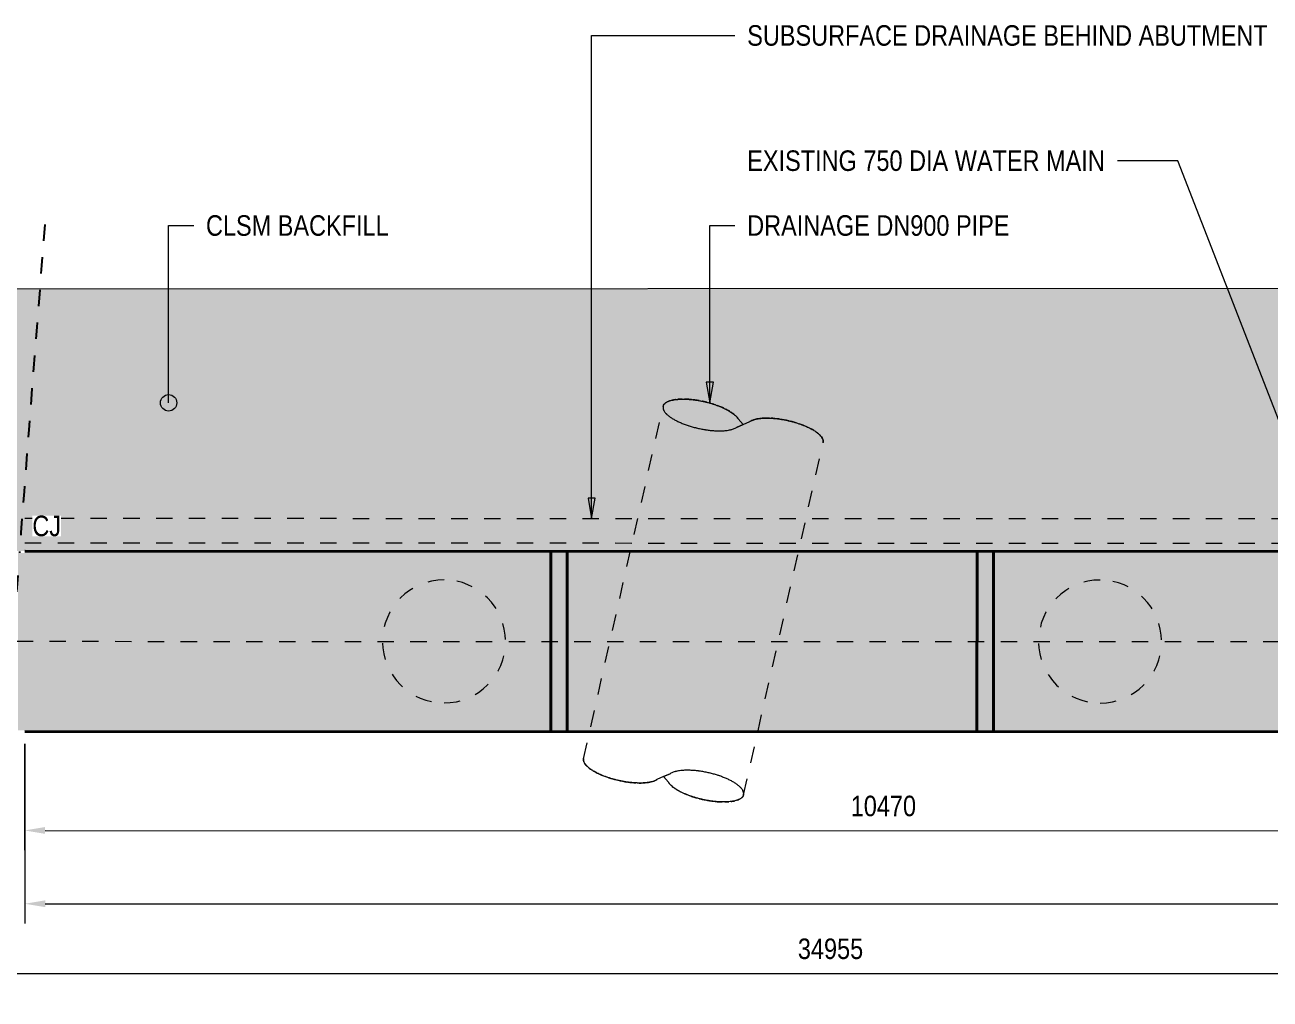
# Model space of a CAD drawing. Header units: metres. Extents: x -1691 to -1609, y 3 to 593.
# Drawn here: x -1676.37 to -1668.78, y 586.99 to 592.92 of the extents above; entities that cross this region are included whole.
import ezdxf

# ---------------------------------------------------------------- set-up
doc = ezdxf.new("R2010")
doc.units = ezdxf.units.M
for name, pattern in [('ControlLine', [0.02, 0.0125, -0.0025, 0.0025, -0.0025]), ('JacobsDash', [0.0045, 0.003, -0.0015]), ('JacobsGridLine', [0.0145, 0.01, -0.001, 0.0025, -0.001])]:
    doc.linetypes.add(name, pattern=pattern)
doc.layers.get('Defpoints').update_dxf_attribs({"color": 41})
for name, color, linetype, lineweight in [('BRIDGE-ABUTMENT-CONC', 7, 'Continuous', 50), ('BRIDGE-FRAMING-LINE-18-HID', 7, 'JacobsDash', 18), ('D-BDGE', 7, 'Continuous', 13), ('D-BDGE-FNDN-LINES-18-HID', 7, 'JacobsDash', 18), ('D-BDGE-LINE', 7, 'Continuous', 9), ('D-ENHA-GEN-LINE-GRIDS', 7, 'Continuous', 9), ('D-ENHA-TEXT', 7, 'Continuous', 9), ('D-ENHA-TEXT-DIMS', 7, 'Continuous', 9)]:
    doc.layers.add(name, color=color, linetype=linetype, lineweight=lineweight)
doc.styles.add('Arial Narrow_1', font='ARIALN.TTF', dxfattribs={"height": 0.125})
doc.dimstyles.new('Dimension_Standard_O__mm_', dxfattribs={"dimscale": 0.3048, "dimtxt": 0.127929, "dimasz": 0.410105, "dimexe": 0.393701, "dimexo": 0.246063, "dimgap": 0.246063, "dimtad": 1, "dimdec": 0, "dimlfac": 1000, "dimzin": 0, "dimdsep": 46, "dimtxsty": 'Arial Narrow_1', "dimsah": 1, "dimcen": 0.09, "dimaunit": 1, "dimadec": 4, "dimazin": 0, "dimtfac": 1, "dimtdec": 4, "dimtix": 1, "dimtmove": 0, "dimatfit": 3, "dimfxl": 1, "dimtvp": 1, "dimtfill": 1, "dimtolj": 1, "dimtzin": 0, "dimlwd": 18, "dimlwe": 18, "dimarcsym": 2})

# ---------------------------------------------------------------- blocks, each defined once
blk = doc.blocks.new('T2DPAA-T2D-PWA-RW-M2D-000002_ControlLinesMinor_rvt-1-DRG-2871072 - ABUTMENT B CONCRETE PLAN')
at = {"layer": 'D-BDGE', "color": 151, "linetype": 'ControlLine', "lineweight": 25, "true_color": 0x88c3ff}
blk.add_line((-1665.9066, 586.9852), (-1665.8999, 591.7066), dxfattribs=at)
for start, end in [(175.350564, 175.761419), (175.789739, 176.319245)]:
    blk.add_arc((-1397.1732, 569.0101), 280, start, end, dxfattribs=at)
blk = doc.blocks.new('01_SFO_FRP_Pile_CastInPlace_CS - CAST-IN-PLACE PILE - 0750-7668704-DRG-2871072 - ABUTMENT B CONCRETE PLAN')
at = {"layer": 'D-BDGE-FNDN-LINES-18-HID', "color": 253, "true_color": 0x9e9e9e}
for start, end in [(90, 270), (270, 90)]:
    blk.add_arc((0, 0), 0.375, start, end, dxfattribs=at)
blk = doc.blocks.new('SC_DET_BREAK LINE - Pipe Break-6260567-DRG-2871072 - ABUTMENT B CONCRETE PLAN')
at = {"layer": 'D-BDGE-LINE', "color": 143, "lineweight": 13, "true_color": 0x78aac8}
for p, q in [((0.536, 0.0263), (0.5, 0)), ((0.5, 0), (0.536, 0.0263)), ((0.5, 0), (0.464, -0.0263)), ((0.5, 0), (0.464, -0.0263)), ((0.536, -0.0263), (0.5, 0)), ((0.5, 0), (0.536, -0.0263))]:
    blk.add_line(p, q, dxfattribs=at)
for centre, major_axis, start_param, end_param in [((0.7619, 0), (0.2381, 0), 1.760009, 1.835804), ((0.7619, 0), (0.2381, 0), 1.515265, 1.583098), ((0.7619, 0), (0.2381, 0), 1.270819, 1.320938), ((0.2381, 0), (0.2381, 0), 3.141593, 3.369264), ((0.7619, 0), (0.2381, 0), 2.508328, 2.576511), ((0.7619, 0), (0.2381, 0), 2.252982, 2.331431), ((0.7619, 0), (0.2381, 0), 2.005436, 2.084715), ((0.7619, 0), (0.2381, 0), 0.733069, 0.774941), ((0.7619, 0), (0.2381, 0), 0.452541, 0.5338), ((0.7619, 0), (0.2381, 0), 0.198195, 0.291956), ((0.7619, 0), (0.2381, 0), 0.000484, 0.048525), ((0.2381, 0), (0.2381, 0), 3.430284, 3.633358), ((0.2381, 0), (0.2381, 0), 3.66019, 3.889788), ((0.2381, 0), (0.2381, 0), 3.940902, 4.144865), ((0.2381, 0), (0.2381, 0), 4.175748, 4.411134), ((0.2381, 0), (0.2381, 0), 4.954098, 5.166237), ((0.2381, 0), (0.2381, 0), 5.210959, 5.44501), ((0.2381, 0), (0.2381, 0), 5.463608, 5.675147), ((0.2381, 0), (0.2381, 0), 5.732468, 5.961804), ((0.7619, 0), (0.2381, 0), 3.749631, 3.774857), ((0.7619, 0), (0.2381, 0), 3.951754, 3.96117), ((0.7619, 0), (0.2381, 0), 3.979768, 4.030203), ((0.7619, 0), (0.2381, 0), 4.19847, 4.213819), ((0.7619, 0), (0.2381, 0), 4.258541, 4.277749), ((0.7619, 0), (0.2381, 0), 5.53499, 5.550117), ((0.7619, 0), (0.2381, 0), 5.749386, 5.764588), ((0.7619, 0), (0.2381, 0), 5.79142, 5.830645), ((0.7619, 0), (0.2381, 0), 6.055514, 6.084991), ((0.7619, 0), (-0.2381, 0), 3.093068, 3.141593), ((0.2381, 0), (0.2381, 0), 4.44689, 4.657472), ((0.2381, 0), (0.2381, 0), 4.691649, 4.929323), ((0.7619, 0), (0.2381, 0), 4.447381, 4.47068), ((0.7619, 0), (0.2381, 0), 4.495455, 4.523176), ((0.7619, 0), (0.2381, 0), 4.700087, 4.733129), ((0.7619, 0), (0.2381, 0), 4.962248, 4.977888)]:
    blk.add_ellipse(centre, major_axis=major_axis, ratio=0.349427, start_param=start_param, end_param=end_param, dxfattribs=at)
for points, knots in [([(0.9995, -0.0058), (0.9998, -0.0039), (1.0003, 0.0012), (0.999, 0.0094), (0.9952, 0.0171), (0.9907, 0.0232), (0.9867, 0.0277), (0.9818, 0.0321), (0.9763, 0.0364), (0.9701, 0.0406), (0.9633, 0.0446), (0.9558, 0.0485), (0.9476, 0.0522), (0.9389, 0.0558), (0.9297, 0.0592), (0.9199, 0.0624), (0.9095, 0.0654), (0.8987, 0.0683), (0.8875, 0.0708), (0.876, 0.0732), (0.8639, 0.0753), (0.8516, 0.0772), (0.8391, 0.0789), (0.8263, 0.0803), (0.8132, 0.0814), (0.7999, 0.0823), (0.7867, 0.0829), (0.7733, 0.0833), (0.7598, 0.0834), (0.7464, 0.0832), (0.733, 0.0828), (0.7198, 0.0821), (0.7066, 0.0811), (0.6936, 0.0799), (0.6809, 0.0784), (0.6684, 0.0767), (0.6562, 0.0747), (0.6442, 0.0725), (0.6309, 0.0697), (0.6163, 0.066), (0.6008, 0.0615), (0.5866, 0.0565), (0.5735, 0.0511), (0.5618, 0.0453), (0.5483, 0.0373), (0.5403, 0.0308), (0.536, 0.0263)], [0.487655, 0.487655, 0.487655, 0.487655, 0.5, 0.52, 0.54, 0.55, 0.56, 0.57, 0.58, 0.59, 0.6, 0.61, 0.62, 0.63, 0.64, 0.65, 0.66, 0.67, 0.68, 0.69, 0.7, 0.71, 0.72, 0.73, 0.74, 0.75, 0.76, 0.77, 0.78, 0.79, 0.8, 0.81, 0.82, 0.83, 0.84, 0.85, 0.86, 0.87, 0.88, 0.895, 0.91, 0.925, 0.94, 0.955, 0.97, 1, 1, 1, 1]), ([(0.464, -0.0263), (0.4595, -0.031), (0.4512, -0.0377), (0.4367, -0.0461), (0.4203, -0.054), (0.4009, -0.0611), (0.379, -0.0673), (0.3645, -0.0707), (0.3524, -0.0731), (0.343, -0.0748), (0.3335, -0.0763), (0.3238, -0.0777), (0.314, -0.079), (0.3039, -0.0801), (0.2937, -0.081), (0.2801, -0.082), (0.2663, -0.0828), (0.2523, -0.0832), (0.2418, -0.0833), (0.2313, -0.0833), (0.2208, -0.0831), (0.2104, -0.0827), (0.2, -0.0822), (0.1897, -0.0816), (0.1794, -0.0807), (0.1693, -0.0798), (0.1594, -0.0786), (0.1496, -0.0773), (0.1399, -0.0759), (0.1304, -0.0743), (0.1196, -0.0723), (0.1077, -0.0697), (0.0947, -0.0666), (0.0825, -0.0631), (0.0709, -0.0594), (0.0601, -0.0554), (0.05, -0.0512), (0.0407, -0.0467), (0.0296, -0.0405), (0.0178, -0.0322), (0.0093, -0.0235), (0.0045, -0.0164), (0.0011, -0.0092), (0, -0.0037), (0, 0)], [0, 0, 0, 0, 0.0625, 0.09375, 0.125, 0.1875, 0.21875, 0.25, 0.265625, 0.28125, 0.296875, 0.3125, 0.328125, 0.34375, 0.359375, 0.375, 0.40625, 0.421875, 0.4375, 0.453125, 0.46875, 0.484375, 0.5, 0.515625, 0.53125, 0.546875, 0.5625, 0.578125, 0.59375, 0.609375, 0.625, 0.648438, 0.671875, 0.695312, 0.71875, 0.742188, 0.765625, 0.789062, 0.8125, 0.859375, 0.90625, 0.929688, 0.953125, 1, 1, 1, 1]), ([(1, 0), (1, -0.0049), (0.9975, -0.0146), (0.9865, -0.0289), (0.9715, -0.04), (0.9564, -0.0482), (0.9435, -0.054), (0.9292, -0.0594), (0.9161, -0.0635), (0.9052, -0.0665), (0.8966, -0.0687), (0.8878, -0.0707), (0.8758, -0.0732), (0.8634, -0.0754), (0.8504, -0.0773), (0.8406, -0.0786), (0.8307, -0.0798), (0.8206, -0.0807), (0.8103, -0.0816), (0.7966, -0.0825), (0.7827, -0.083), (0.7687, -0.0833), (0.7582, -0.0833), (0.7477, -0.0832), (0.7373, -0.0829), (0.7268, -0.0824), (0.7165, -0.0818), (0.7063, -0.081), (0.6961, -0.0801), (0.686, -0.079), (0.6762, -0.0777), (0.6665, -0.0763), (0.657, -0.0748), (0.6476, -0.0731), (0.6386, -0.0713), (0.6297, -0.0693), (0.6211, -0.0672), (0.6128, -0.0649), (0.6021, -0.0618), (0.5894, -0.0576), (0.5756, -0.052), (0.5633, -0.0461), (0.5488, -0.0377), (0.5405, -0.031), (0.536, -0.0263)], [0, 0, 0, 0, 0.0625, 0.125, 0.1875, 0.21875, 0.25, 0.28125, 0.3125, 0.328125, 0.34375, 0.359375, 0.375, 0.40625, 0.421875, 0.4375, 0.453125, 0.46875, 0.484375, 0.5, 0.53125, 0.546875, 0.5625, 0.578125, 0.59375, 0.609375, 0.625, 0.640625, 0.65625, 0.671875, 0.6875, 0.703125, 0.71875, 0.734375, 0.75, 0.765625, 0.78125, 0.796875, 0.8125, 0.84375, 0.875, 0.90625, 0.9375, 1, 1, 1, 1]), ([(0.536, -0.0263), (0.5389, -0.0293), (0.5449, -0.0346), (0.5523, -0.0396), (0.5559, -0.0418)], [0, 0, 0, 0, 0.02, 0.03618718, 0.03618718, 0.03618718, 0.03618718]), ([(0.5642, -0.0464), (0.5647, -0.0467), (0.5678, -0.0483), (0.5737, -0.0511), (0.5802, -0.0539), (0.5841, -0.0554), (0.5849, -0.0557)], [0.04786199, 0.04786199, 0.04786199, 0.04786199, 0.05, 0.06, 0.07, 0.07296161, 0.07296161, 0.07296161, 0.07296161]), ([(0.597, -0.0601), (0.5983, -0.0605), (0.6029, -0.062), (0.6111, -0.0645), (0.6189, -0.0666), (0.6232, -0.0677), (0.6239, -0.0679)], [0.08588445, 0.08588445, 0.08588445, 0.08588445, 0.09, 0.1, 0.11, 0.11191269, 0.11191269, 0.11191269, 0.11191269]), ([(0.6357, -0.0707), (0.6385, -0.0713), (0.6452, -0.0727), (0.6562, -0.0747), (0.6676, -0.0765), (0.675, -0.0776), (0.6783, -0.078)], [0.12251305, 0.12251305, 0.12251305, 0.12251305, 0.13, 0.14, 0.15, 0.15795452, 0.15795452, 0.15795452, 0.15795452]), ([(0.8407, -0.0786), (0.8443, -0.0782), (0.8521, -0.0772), (0.8639, -0.0753), (0.8745, -0.0735), (0.8808, -0.0722), (0.8832, -0.0717)], [0.28131616, 0.28131616, 0.28131616, 0.28131616, 0.29, 0.3, 0.31, 0.31624248, 0.31624248, 0.31624248, 0.31624248]), ([(0.8974, -0.0685), (0.8978, -0.0684), (0.9019, -0.0674), (0.9095, -0.0654), (0.9174, -0.0631), (0.9217, -0.0618), (0.9227, -0.0615)], [0.32890399, 0.32890399, 0.32890399, 0.32890399, 0.33, 0.34, 0.35, 0.35290229, 0.35290229, 0.35290229, 0.35290229]), ([(0.9358, -0.0569), (0.9368, -0.0566), (0.9408, -0.055), (0.9476, -0.0522), (0.9534, -0.0496), (0.9564, -0.0481), (0.9567, -0.0479)], [0.36668741, 0.36668741, 0.36668741, 0.36668741, 0.37, 0.38, 0.39, 0.39133257, 0.39133257, 0.39133257, 0.39133257]), ([(0.9654, -0.0433), (0.967, -0.0424), (0.9707, -0.0401), (0.9763, -0.0364), (0.9816, -0.0323), (0.9846, -0.0295), (0.9859, -0.0283)], [0.40315605, 0.40315605, 0.40315605, 0.40315605, 0.41, 0.42, 0.43, 0.43862494, 0.43862494, 0.43862494, 0.43862494]), ([(0.9893, -0.0247), (0.9898, -0.0242), (0.9915, -0.0222), (0.9947, -0.0179), (0.9967, -0.014), (0.9977, -0.0117)], [0.44659892, 0.44659892, 0.44659892, 0.44659892, 0.45, 0.46, 0.47508535, 0.47508535, 0.47508535, 0.47508535]), ([(0.6911, -0.0796), (0.692, -0.0796), (0.6971, -0.0802), (0.7066, -0.0811), (0.7173, -0.0819), (0.7236, -0.0822), (0.7254, -0.0823)], [0.16806283, 0.16806283, 0.16806283, 0.16806283, 0.17, 0.18, 0.19, 0.19425632, 0.19425632, 0.19425632, 0.19425632]), ([(0.7436, -0.0831), (0.7445, -0.0831), (0.7499, -0.0832), (0.7598, -0.0834), (0.7695, -0.0833), (0.7746, -0.0832), (0.7753, -0.0832)], [0.20790674, 0.20790674, 0.20790674, 0.20790674, 0.21, 0.22, 0.23, 0.23144498, 0.23144498, 0.23144498, 0.23144498]), ([(0.7931, -0.0826), (0.7954, -0.0825), (0.8021, -0.0822), (0.8132, -0.0814), (0.8235, -0.0805), (0.8293, -0.0799), (0.8308, -0.0798)], [0.24483741, 0.24483741, 0.24483741, 0.24483741, 0.25, 0.26, 0.27, 0.27356246, 0.27356246, 0.27356246, 0.27356246])]:
    blk.add_open_spline(points, degree=3, knots=knots, dxfattribs=at)
blk = doc.blocks.new('SC_DET_BREAK LINE - Pipe Break-V1-DRG-2871072 - ABUTMENT B CONCRETE PLAN')
at = {"layer": 'D-BDGE-LINE', "color": 143, "lineweight": 13, "true_color": 0x78aac8}
for p, q in [((0.536, 0.0263), (0.5, 0)), ((0.5, 0), (0.536, 0.0263)), ((0.5, 0), (0.464, -0.0263)), ((0.5, 0), (0.464, -0.0263)), ((0.536, -0.0263), (0.5, 0)), ((0.5, 0), (0.536, -0.0263))]:
    blk.add_line(p, q, dxfattribs=at)
for centre, major_axis, start_param, end_param in [((0.7619, 0), (0.2381, 0), 1.760009, 1.835804), ((0.7619, 0), (0.2381, 0), 1.515265, 1.583098), ((0.7619, 0), (0.2381, 0), 1.270819, 1.320938), ((0.2381, 0), (0.2381, 0), 3.141593, 3.369264), ((0.7619, 0), (0.2381, 0), 2.508328, 2.576511), ((0.7619, 0), (0.2381, 0), 2.252982, 2.331431), ((0.7619, 0), (0.2381, 0), 2.005436, 2.084715), ((0.7619, 0), (0.2381, 0), 0.733069, 0.774941), ((0.7619, 0), (0.2381, 0), 0.452541, 0.5338), ((0.7619, 0), (0.2381, 0), 0.198195, 0.291956), ((0.7619, 0), (0.2381, 0), 0.000484, 0.048525), ((0.2381, 0), (0.2381, 0), 3.430284, 3.633358), ((0.2381, 0), (0.2381, 0), 3.66019, 3.889788), ((0.2381, 0), (0.2381, 0), 3.940902, 4.144865), ((0.2381, 0), (0.2381, 0), 4.175748, 4.411134), ((0.2381, 0), (0.2381, 0), 4.954098, 5.166237), ((0.2381, 0), (0.2381, 0), 5.210959, 5.44501), ((0.2381, 0), (0.2381, 0), 5.463608, 5.675147), ((0.2381, 0), (0.2381, 0), 5.732468, 5.961804), ((0.7619, 0), (0.2381, 0), 3.749631, 3.774857), ((0.7619, 0), (0.2381, 0), 3.951754, 3.96117), ((0.7619, 0), (0.2381, 0), 3.979768, 4.030203), ((0.7619, 0), (0.2381, 0), 4.19847, 4.213819), ((0.7619, 0), (0.2381, 0), 4.258541, 4.277749), ((0.7619, 0), (0.2381, 0), 5.53499, 5.550117), ((0.7619, 0), (0.2381, 0), 5.749386, 5.764588), ((0.7619, 0), (0.2381, 0), 5.79142, 5.830645), ((0.7619, 0), (0.2381, 0), 6.055514, 6.084991), ((0.7619, 0), (-0.2381, 0), 3.093068, 3.141593), ((0.2381, 0), (0.2381, 0), 4.44689, 4.657472), ((0.2381, 0), (0.2381, 0), 4.691649, 4.929323), ((0.7619, 0), (0.2381, 0), 4.447381, 4.47068), ((0.7619, 0), (0.2381, 0), 4.495455, 4.523176), ((0.7619, 0), (0.2381, 0), 4.700087, 4.733129), ((0.7619, 0), (0.2381, 0), 4.962248, 4.977888)]:
    blk.add_ellipse(centre, major_axis=major_axis, ratio=0.349427, start_param=start_param, end_param=end_param, dxfattribs=at)
for points, knots in [([(0.9995, -0.0058), (0.9998, -0.0039), (1.0003, 0.0012), (0.999, 0.0094), (0.9952, 0.0171), (0.9907, 0.0232), (0.9867, 0.0277), (0.9818, 0.0321), (0.9763, 0.0364), (0.9701, 0.0406), (0.9633, 0.0446), (0.9558, 0.0485), (0.9476, 0.0522), (0.9389, 0.0558), (0.9297, 0.0592), (0.9199, 0.0624), (0.9095, 0.0654), (0.8987, 0.0683), (0.8875, 0.0708), (0.876, 0.0732), (0.8639, 0.0753), (0.8516, 0.0772), (0.8391, 0.0789), (0.8263, 0.0803), (0.8132, 0.0814), (0.7999, 0.0823), (0.7867, 0.0829), (0.7733, 0.0833), (0.7598, 0.0834), (0.7464, 0.0832), (0.733, 0.0828), (0.7198, 0.0821), (0.7066, 0.0811), (0.6936, 0.0799), (0.6809, 0.0784), (0.6684, 0.0767), (0.6562, 0.0747), (0.6442, 0.0725), (0.6309, 0.0697), (0.6163, 0.066), (0.6008, 0.0615), (0.5866, 0.0565), (0.5735, 0.0511), (0.5618, 0.0453), (0.5483, 0.0373), (0.5403, 0.0308), (0.536, 0.0263)], [0.487655, 0.487655, 0.487655, 0.487655, 0.5, 0.52, 0.54, 0.55, 0.56, 0.57, 0.58, 0.59, 0.6, 0.61, 0.62, 0.63, 0.64, 0.65, 0.66, 0.67, 0.68, 0.69, 0.7, 0.71, 0.72, 0.73, 0.74, 0.75, 0.76, 0.77, 0.78, 0.79, 0.8, 0.81, 0.82, 0.83, 0.84, 0.85, 0.86, 0.87, 0.88, 0.895, 0.91, 0.925, 0.94, 0.955, 0.97, 1, 1, 1, 1]), ([(0.464, -0.0263), (0.4595, -0.031), (0.4512, -0.0377), (0.4367, -0.0461), (0.4203, -0.054), (0.4009, -0.0611), (0.379, -0.0673), (0.3645, -0.0707), (0.3524, -0.0731), (0.343, -0.0748), (0.3335, -0.0763), (0.3238, -0.0777), (0.314, -0.079), (0.3039, -0.0801), (0.2937, -0.081), (0.2801, -0.082), (0.2663, -0.0828), (0.2523, -0.0832), (0.2418, -0.0833), (0.2313, -0.0833), (0.2208, -0.0831), (0.2104, -0.0827), (0.2, -0.0822), (0.1897, -0.0816), (0.1794, -0.0807), (0.1693, -0.0798), (0.1594, -0.0786), (0.1496, -0.0773), (0.1399, -0.0759), (0.1304, -0.0743), (0.1196, -0.0723), (0.1077, -0.0697), (0.0947, -0.0666), (0.0825, -0.0631), (0.0709, -0.0594), (0.0601, -0.0554), (0.05, -0.0512), (0.0407, -0.0467), (0.0296, -0.0405), (0.0178, -0.0322), (0.0093, -0.0235), (0.0045, -0.0164), (0.0011, -0.0092), (0, -0.0037), (0, 0)], [0, 0, 0, 0, 0.0625, 0.09375, 0.125, 0.1875, 0.21875, 0.25, 0.265625, 0.28125, 0.296875, 0.3125, 0.328125, 0.34375, 0.359375, 0.375, 0.40625, 0.421875, 0.4375, 0.453125, 0.46875, 0.484375, 0.5, 0.515625, 0.53125, 0.546875, 0.5625, 0.578125, 0.59375, 0.609375, 0.625, 0.648438, 0.671875, 0.695312, 0.71875, 0.742188, 0.765625, 0.789062, 0.8125, 0.859375, 0.90625, 0.929688, 0.953125, 1, 1, 1, 1]), ([(1, 0), (1, -0.0049), (0.9975, -0.0146), (0.9865, -0.0289), (0.9715, -0.04), (0.9564, -0.0482), (0.9435, -0.054), (0.9292, -0.0594), (0.9161, -0.0635), (0.9052, -0.0665), (0.8966, -0.0687), (0.8878, -0.0707), (0.8758, -0.0732), (0.8634, -0.0754), (0.8504, -0.0773), (0.8406, -0.0786), (0.8307, -0.0798), (0.8206, -0.0807), (0.8103, -0.0816), (0.7966, -0.0825), (0.7827, -0.083), (0.7687, -0.0833), (0.7582, -0.0833), (0.7477, -0.0832), (0.7373, -0.0829), (0.7268, -0.0824), (0.7165, -0.0818), (0.7063, -0.081), (0.6961, -0.0801), (0.686, -0.079), (0.6762, -0.0777), (0.6665, -0.0763), (0.657, -0.0748), (0.6476, -0.0731), (0.6386, -0.0713), (0.6297, -0.0693), (0.6211, -0.0672), (0.6128, -0.0649), (0.6021, -0.0618), (0.5894, -0.0576), (0.5756, -0.052), (0.5633, -0.0461), (0.5488, -0.0377), (0.5405, -0.031), (0.536, -0.0263)], [0, 0, 0, 0, 0.0625, 0.125, 0.1875, 0.21875, 0.25, 0.28125, 0.3125, 0.328125, 0.34375, 0.359375, 0.375, 0.40625, 0.421875, 0.4375, 0.453125, 0.46875, 0.484375, 0.5, 0.53125, 0.546875, 0.5625, 0.578125, 0.59375, 0.609375, 0.625, 0.640625, 0.65625, 0.671875, 0.6875, 0.703125, 0.71875, 0.734375, 0.75, 0.765625, 0.78125, 0.796875, 0.8125, 0.84375, 0.875, 0.90625, 0.9375, 1, 1, 1, 1]), ([(0.536, -0.0263), (0.5389, -0.0293), (0.5449, -0.0346), (0.5523, -0.0396), (0.5559, -0.0418)], [0, 0, 0, 0, 0.02, 0.03618718, 0.03618718, 0.03618718, 0.03618718]), ([(0.5642, -0.0464), (0.5647, -0.0467), (0.5678, -0.0483), (0.5737, -0.0511), (0.5802, -0.0539), (0.5841, -0.0554), (0.5849, -0.0557)], [0.04786199, 0.04786199, 0.04786199, 0.04786199, 0.05, 0.06, 0.07, 0.07296161, 0.07296161, 0.07296161, 0.07296161]), ([(0.597, -0.0601), (0.5983, -0.0605), (0.6029, -0.062), (0.6111, -0.0645), (0.6189, -0.0666), (0.6232, -0.0677), (0.6239, -0.0679)], [0.08588445, 0.08588445, 0.08588445, 0.08588445, 0.09, 0.1, 0.11, 0.11191269, 0.11191269, 0.11191269, 0.11191269]), ([(0.6357, -0.0707), (0.6385, -0.0713), (0.6452, -0.0727), (0.6562, -0.0747), (0.6676, -0.0765), (0.675, -0.0776), (0.6783, -0.078)], [0.12251305, 0.12251305, 0.12251305, 0.12251305, 0.13, 0.14, 0.15, 0.15795452, 0.15795452, 0.15795452, 0.15795452]), ([(0.8407, -0.0786), (0.8443, -0.0782), (0.8521, -0.0772), (0.8639, -0.0753), (0.8745, -0.0735), (0.8808, -0.0722), (0.8832, -0.0717)], [0.28131616, 0.28131616, 0.28131616, 0.28131616, 0.29, 0.3, 0.31, 0.31624248, 0.31624248, 0.31624248, 0.31624248]), ([(0.8974, -0.0685), (0.8978, -0.0684), (0.9019, -0.0674), (0.9095, -0.0654), (0.9174, -0.0631), (0.9217, -0.0618), (0.9227, -0.0615)], [0.32890399, 0.32890399, 0.32890399, 0.32890399, 0.33, 0.34, 0.35, 0.35290229, 0.35290229, 0.35290229, 0.35290229]), ([(0.9358, -0.0569), (0.9368, -0.0566), (0.9408, -0.055), (0.9476, -0.0522), (0.9534, -0.0496), (0.9564, -0.0481), (0.9567, -0.0479)], [0.36668741, 0.36668741, 0.36668741, 0.36668741, 0.37, 0.38, 0.39, 0.39133257, 0.39133257, 0.39133257, 0.39133257]), ([(0.9654, -0.0433), (0.967, -0.0424), (0.9707, -0.0401), (0.9763, -0.0364), (0.9816, -0.0323), (0.9846, -0.0295), (0.9859, -0.0283)], [0.40315605, 0.40315605, 0.40315605, 0.40315605, 0.41, 0.42, 0.43, 0.43862494, 0.43862494, 0.43862494, 0.43862494]), ([(0.9893, -0.0247), (0.9898, -0.0242), (0.9915, -0.0222), (0.9947, -0.0179), (0.9967, -0.014), (0.9977, -0.0117)], [0.44659892, 0.44659892, 0.44659892, 0.44659892, 0.45, 0.46, 0.47508535, 0.47508535, 0.47508535, 0.47508535]), ([(0.6911, -0.0796), (0.692, -0.0796), (0.6971, -0.0802), (0.7066, -0.0811), (0.7173, -0.0819), (0.7236, -0.0822), (0.7254, -0.0823)], [0.16806283, 0.16806283, 0.16806283, 0.16806283, 0.17, 0.18, 0.19, 0.19425632, 0.19425632, 0.19425632, 0.19425632]), ([(0.7436, -0.0831), (0.7445, -0.0831), (0.7499, -0.0832), (0.7598, -0.0834), (0.7695, -0.0833), (0.7746, -0.0832), (0.7753, -0.0832)], [0.20790674, 0.20790674, 0.20790674, 0.20790674, 0.21, 0.22, 0.23, 0.23144498, 0.23144498, 0.23144498, 0.23144498]), ([(0.7931, -0.0826), (0.7954, -0.0825), (0.8021, -0.0822), (0.8132, -0.0814), (0.8235, -0.0805), (0.8293, -0.0799), (0.8308, -0.0798)], [0.24483741, 0.24483741, 0.24483741, 0.24483741, 0.25, 0.26, 0.27, 0.27356246, 0.27356246, 0.27356246, 0.27356246])]:
    blk.add_open_spline(points, degree=3, knots=knots, dxfattribs=at)
blk = doc.blocks.new('DIMBLOCK1-DRG-2871072 - ABUTMENT B CONCRETE PLAN')
at = {"layer": 'D-ENHA-TEXT-DIMS', "color": 0, "lineweight": 18, "transparency": 16777216}
for p, q in [((-1688.9402, 589.0937), (-1688.9402, 587.0217)), ((-1653.9839, 589.0863), (-1653.9839, 587.0217)), ((-1688.8152, 587.1417), (-1654.1089, 587.1417))]:
    blk.add_line(p, q, dxfattribs=at)
at = {"layer": 'D-ENHA-TEXT-DIMS', "color": 0, "transparency": 16777216}
for points in [[(-1688.8152, 587.1625), (-1688.8152, 587.1208), (-1688.9402, 587.1417)], [(-1654.1089, 587.1625), (-1654.1089, 587.1208), (-1653.9839, 587.1417)]]:
    blk.add_solid(points, dxfattribs=at)
at = {"layer": 'Defpoints', "color": 0, "transparency": 16777216}
for p in [(-1688.9402, 589.1687), (-1653.9839, 589.1613), (-1653.9839, 587.1417)]:
    blk.add_point(p, dxfattribs=at)
at = {"layer": 'D-ENHA-TEXT-DIMS', "color": 0, "lineweight": 18, "transparency": 16777216, "insert": (-1671.4621, 587.2911), "char_height": 0.125, "width": 0.475164, "attachment_point": 5, "style": 'Arial Narrow_1', "bg_fill": 3, "box_fill_scale": 1.1, "bg_fill_color": 256, "bg_fill_true_color": 13158600, "bg_fill_transparency": 0}
blk.add_mtext('\\A1;34955\u200e', dxfattribs=at)
blk = doc.blocks.new('DIMBLOCK3-DRG-2871072 - ABUTMENT B CONCRETE PLAN')
at = {"layer": 'D-ENHA-TEXT-DIMS', "color": 0, "lineweight": 18, "transparency": 16777216}
for p, q in [((-1676.3757, 588.5411), (-1676.3759, 587.8933)), ((-1665.9036, 588.6078), (-1665.9038, 587.8911)), ((-1676.2508, 588.0133), (-1666.0288, 588.0111))]:
    blk.add_line(p, q, dxfattribs=at)
at = {"layer": 'D-ENHA-TEXT-DIMS', "color": 0, "transparency": 16777216}
for points in [[(-1676.2508, 588.0341), (-1676.2508, 587.9924), (-1676.3758, 588.0133)], [(-1666.0288, 588.0319), (-1666.0288, 587.9903), (-1665.9038, 588.0111)]]:
    blk.add_solid(points, dxfattribs=at)
at = {"layer": 'Defpoints', "color": 0, "transparency": 16777216}
for p in [(-1676.3757, 588.6161), (-1665.9036, 588.6828), (-1665.9038, 588.0111)]:
    blk.add_point(p, dxfattribs=at)
at = {"layer": 'D-ENHA-TEXT-DIMS', "color": 0, "lineweight": 18, "transparency": 16777216, "insert": (-1671.1398, 588.1616), "char_height": 0.125, "width": 0.475164, "attachment_point": 5, "rotation": 359.98788, "style": 'Arial Narrow_1', "bg_fill": 3, "box_fill_scale": 1.1, "bg_fill_color": 256, "bg_fill_true_color": 13158600, "bg_fill_transparency": 0}
blk.add_mtext('\\A1;10470\u200e', dxfattribs=at)
blk = doc.blocks.new('DIMBLOCK5-DRG-2871072 - ABUTMENT B CONCRETE PLAN')
at = {"layer": 'D-ENHA-TEXT-DIMS', "color": 0, "lineweight": 18, "transparency": 16777216}
for p, q in [((-1676.3744, 588.5411), (-1676.3747, 587.4465)), ((-1653.9845, 588.5363), (-1653.9847, 587.4418)), ((-1676.2496, 587.5665), (-1654.1097, 587.5618))]:
    blk.add_line(p, q, dxfattribs=at)
at = {"layer": 'D-ENHA-TEXT-DIMS', "color": 0, "transparency": 16777216}
for points in [[(-1676.2496, 587.5873), (-1676.2496, 587.5457), (-1676.3746, 587.5665)], [(-1654.1097, 587.5826), (-1654.1097, 587.541), (-1653.9847, 587.5618)]]:
    blk.add_solid(points, dxfattribs=at)
at = {"layer": 'Defpoints', "color": 0, "transparency": 16777216}
for p in [(-1676.3744, 588.6161), (-1653.9845, 588.6113), (-1653.9847, 587.5618)]:
    blk.add_point(p, dxfattribs=at)
at = {"layer": 'D-ENHA-TEXT-DIMS', "color": 0, "lineweight": 18, "transparency": 16777216, "insert": (-1665.1796, 587.7038), "char_height": 0.125, "width": 1.374322, "attachment_point": 5, "rotation": 359.98788, "style": 'Arial Narrow_1', "bg_fill": 3, "box_fill_scale": 1.1, "bg_fill_color": 256, "bg_fill_true_color": 13158600, "bg_fill_transparency": 0}
blk.add_mtext('\\A1;STAGE B -22390', dxfattribs=at)

msp = doc.modelspace()

# ---------------------------------------------------------------- hatches: boundary and pattern name
at = {"layer": 'BRIDGE-ABUTMENT-CONC', "lineweight": 5, "true_color": 0xc0c0c0}
for points in [[(-1665.919, 588.6139), (-1665.9188, 589.7139), (-1676.3738, 589.7161), (-1676.3738, 589.7048), (-1676.2371, 589.7048), (-1676.2371, 588.623), (-1676.374, 588.623), (-1676.3739, 588.6161), (-1666.111, 588.6139)], [(-1676.3738, 589.7048), (-1676.3738, 589.7048), (-1676.3738, 589.7139)]]:
    msp.add_hatch(color=9, dxfattribs=at).paths.add_polyline_path(points)
at = {"layer": 'D-BDGE-LINE'}
h = msp.add_hatch(dxfattribs=at)
h.set_pattern_fill('FP_1', color=256, style=0, pattern_type=2)
h.set_pattern_definition([(0, (-2106.772, -1134.203), (0.15875, 0.15875), [0.15875, -0.15875])])
h.paths.add_polyline_path([(-1676.3742, 589.7135), (-1676.3738, 589.7139), (-1676.3738, 589.7161), (-1670.9912, 589.7154), (-1654.8838, 589.7211), (-1654.8834, 590.7815), (-1653.8335, 590.7815), (-1653.8335, 591.6611), (-1654.8838, 591.6612), (-1656.2427, 591.3615), (-1656.2437, 590.5224), (-1658.2437, 590.5249), (-1658.2427, 591.3199), (-1688.8685, 591.3091), (-1688.8727, 589.7187), (-1676.3742, 589.7161)])
h.paths.add_polyline_path([(-1686.5688, 590.3741), (-1686.5799, 590.3747), (-1686.59, 590.377), (-1686.5963, 590.3801), (-1686.5969, 590.3805), (-1686.5987, 590.3825), (-1686.5992, 590.3844), (-1686.6191, 590.386), (-1686.6176, 590.4061), (-1686.478, 590.3952), (-1686.4795, 590.3751), (-1686.4995, 590.3767), (-1686.4997, 590.3782), (-1686.5007, 590.3797), (-1686.5047, 590.3825), (-1686.511, 590.3849), (-1686.5188, 590.3864), (-1686.5271, 590.387), (-1686.535, 590.3866), (-1686.5419, 590.3849), (-1686.5455, 590.3829), (-1686.5583, 590.3757), (-1686.5626, 590.3747), (-1686.5676, 590.3742)])
h.paths.add_polyline_path([(-1686.7191, 590.3741), (-1686.7302, 590.3747), (-1686.7403, 590.377), (-1686.7466, 590.3801), (-1686.7472, 590.3805), (-1686.749, 590.3825), (-1686.7495, 590.3844), (-1686.7694, 590.386), (-1686.7677, 590.4077), (-1686.6281, 590.3969), (-1686.6298, 590.3751), (-1686.6498, 590.3767), (-1686.6504, 590.3787), (-1686.651, 590.3797), (-1686.655, 590.3825), (-1686.6613, 590.3849), (-1686.6691, 590.3864), (-1686.6774, 590.387), (-1686.6853, 590.3866), (-1686.6922, 590.3849), (-1686.6958, 590.3829), (-1686.7086, 590.3757), (-1686.7129, 590.3747), (-1686.7179, 590.3742)])
h.paths.add_polyline_path([(-1686.8698, 590.3741), (-1686.8808, 590.3747), (-1686.8909, 590.377), (-1686.8973, 590.3801), (-1686.8979, 590.3805), (-1686.8997, 590.3825), (-1686.9001, 590.3844), (-1686.9201, 590.386), (-1686.9183, 590.4092), (-1686.7787, 590.3984), (-1686.7805, 590.3751), (-1686.8004, 590.3767), (-1686.801, 590.3787), (-1686.8017, 590.3797), (-1686.8057, 590.3825), (-1686.812, 590.3849), (-1686.8197, 590.3864), (-1686.8281, 590.387), (-1686.8359, 590.3866), (-1686.8428, 590.3849), (-1686.8465, 590.3829), (-1686.8593, 590.3757), (-1686.8635, 590.3747), (-1686.8686, 590.3742)])
h.paths.add_polyline_path([(-1687.0192, 590.3741), (-1687.0302, 590.3747), (-1687.0403, 590.377), (-1687.0467, 590.3801), (-1687.0472, 590.3805), (-1687.049, 590.3825), (-1687.0495, 590.3844), (-1687.0695, 590.386), (-1687.0669, 590.419), (-1686.9273, 590.4082), (-1686.9299, 590.3751), (-1686.9498, 590.3767), (-1686.9504, 590.3787), (-1686.9511, 590.3797), (-1686.9551, 590.3825), (-1686.9613, 590.3849), (-1686.9691, 590.3864), (-1686.9775, 590.387), (-1686.9853, 590.3866), (-1686.9922, 590.3849), (-1686.9959, 590.3829), (-1687.0086, 590.3757), (-1687.0129, 590.3747), (-1687.0179, 590.3742)])
at = {"layer": 'D-BDGE-LINE', "true_color": 0xc0c0c0}
msp.add_hatch(color=9, dxfattribs=at).paths.add_polyline_path([(-1676.374, 588.623), (-1676.2371, 588.623), (-1676.2371, 589.7048), (-1676.4171, 589.7048), (-1676.4171, 588.623), (-1676.3742, 588.623)])
at = {"layer": 'D-ENHA-TEXT'}
for points in [[(-1672.1979, 590.6197), (-1672.1759, 590.7447), (-1672.22, 590.7447)], [(-1672.9187, 589.9144), (-1672.8966, 590.0394), (-1672.9407, 590.0394)]]:
    msp.add_hatch(color=256, dxfattribs=at).paths.add_polyline_path(points)
h = msp.add_hatch(color=256, dxfattribs=at)
edge = h.paths.add_edge_path()
edge.add_arc((-1675.4979, 590.6197), 0.05, 0, 360)

# ---------------------------------------------------------------- linework, layer by layer
at = {"layer": 'BRIDGE-ABUTMENT-CONC', "lineweight": 40}
for p, q in [((-1676.3738, 589.7161), (-1676.3738, 589.7161)), ((-1676.3738, 589.7161), (-1676.3728, 589.7161)), ((-1676.3728, 589.7161), (-1665.9188, 589.7139)), ((-1665.919, 588.6139), (-1676.374, 588.6161))]:
    msp.add_line(p, q, dxfattribs=at)
at = {"layer": 'BRIDGE-FRAMING-LINE-18-HID', "linetype": 'Continuous', "lineweight": 40}
for p, q in [((-1673.1675, 589.7154), (-1673.1677, 588.6154)), ((-1673.0687, 588.6154), (-1673.0685, 589.7154)), ((-1670.5692, 588.6148), (-1670.569, 589.7148)), ((-1670.4682, 588.6148), (-1670.468, 589.7148))]:
    msp.add_line(p, q, dxfattribs=at)
at = {"layer": 'D-BDGE', "lineweight": 18}
msp.add_line((-1658.2427, 591.3199), (-1688.8685, 591.3091), dxfattribs=at)
at = {"layer": 'D-BDGE', "color": 143, "linetype": 'JacobsDash', "lineweight": 18, "true_color": 0x78aac8}
for p, q in [((-1672.9679, 588.4507), (-1672.4828, 590.5974)), ((-1671.9923, 588.231), (-1671.5072, 590.3776)), ((-1676.3741, 589.9161), (-1665.9187, 589.9139)), ((-1676.3742, 589.7661), (-1665.9188, 589.7639))]:
    msp.add_line(p, q, dxfattribs=at)
at = {"layer": 'D-BDGE-FNDN-LINES-18-HID', "color": 253, "true_color": 0x9e9e9e}
for start, end in [(89.98788, 269.98788), (269.98788, 89.98788)]:
    msp.add_arc((-1673.8186, 589.1655), 0.375, start, end, dxfattribs=at)
at = {"layer": 'D-ENHA-GEN-LINE-GRIDS', "linetype": 'JacobsGridLine', "lineweight": 18}
msp.add_line((-1691.2244, 589.1692), (-1653.4199, 589.1612), dxfattribs=at)
at = {"layer": 'D-ENHA-TEXT'}
for p, q in [((-1672.9187, 592.859), (-1672.045, 592.859)), ((-1672.9187, 589.9144), (-1672.9187, 592.859)), ((-1669.709, 592.0958), (-1669.7122, 592.0958)), ((-1669.3438, 592.0958), (-1669.709, 592.0958)), ((-1668.5796, 590.1278), (-1669.3438, 592.0958)), ((-1675.4979, 591.7006), (-1675.345, 591.7006)), ((-1675.4979, 590.6197), (-1675.4979, 591.7006)), ((-1672.1979, 591.7006), (-1672.045, 591.7006)), ((-1672.1979, 590.6197), (-1672.1979, 591.7006)), ((-1672.1759, 590.7447), (-1672.22, 590.7447)), ((-1672.22, 590.7447), (-1672.1979, 590.6197)), ((-1672.1979, 590.6197), (-1672.1759, 590.7447)), ((-1672.8966, 590.0394), (-1672.9407, 590.0394)), ((-1672.9407, 590.0394), (-1672.9187, 589.9144)), ((-1672.9187, 589.9144), (-1672.8966, 590.0394))]:
    msp.add_line(p, q, dxfattribs=at)
msp.add_circle((-1675.4979, 590.6197), 0.05, dxfattribs=at)

# ---------------------------------------------------------------- block references
at = {"lineweight": 5}
msp.add_blockref('T2DPAA-T2D-PWA-RW-M2D-000002_ControlLinesMinor_rvt-1-DRG-2871072 - ABUTMENT B CONCRETE PLAN', (0, 0), dxfattribs=at)
at = {"layer": 'D-BDGE-FNDN-LINES-18-HID', "color": 253, "true_color": 0x9e9e9e, "rotation": 179.9878831926534}
msp.add_blockref('01_SFO_FRP_Pile_CastInPlace_CS - CAST-IN-PLACE PILE - 0750-7668704-DRG-2871072 - ABUTMENT B CONCRETE PLAN', (-1669.8187, 589.1647), dxfattribs=at)
at = {"layer": 'D-BDGE-LINE', "color": 143, "true_color": 0x78aac8}
for name, p, rotation in [('SC_DET_BREAK LINE - Pipe Break-6260567-DRG-2871072 - ABUTMENT B CONCRETE PLAN', (-1671.5072, 590.3776), 167.2657049593966), ('SC_DET_BREAK LINE - Pipe Break-V1-DRG-2871072 - ABUTMENT B CONCRETE PLAN', (-1672.9677, 588.4514), 347.2657049593971)]:
    msp.add_blockref(name, p, dxfattribs=dict(at, rotation=rotation))

# ---------------------------------------------------------------- texts
at = {"layer": 'D-ENHA-TEXT', "char_height": 0.125, "attachment_point": 1, "style": 'Arial Narrow_1', "bg_fill": 3, "box_fill_scale": 1, "bg_fill_color": 256, "bg_fill_true_color": 13158600, "bg_fill_transparency": 0}
for s, insert in [('SUBSURFACE DRAINAGE BEHIND ABUTMENT', (-1671.97, 592.9215)), ('EXISTING 750 DIA WATER MAIN', (-1671.97, 592.1583))]:
    msp.add_mtext(s, dxfattribs=dict(at, insert=insert))

# ---------------------------------------------------------------- next in the draw order: texts
for s, insert in [('CLSM BACKFILL', (-1675.27, 591.7631)), ('DRAINAGE DN900 PIPE', (-1671.97, 591.7631))]:
    msp.add_mtext(s, dxfattribs=dict(at, insert=insert))
at = {"layer": 'D-ENHA-TEXT', "insert": (-1676.3286, 589.9319), "char_height": 0.125, "attachment_point": 1, "style": 'Arial Narrow_1', "bg_fill": 3, "box_fill_scale": 1, "bg_fill_color": 256, "bg_fill_transparency": 0}
msp.add_mtext('CJ', dxfattribs=at)

# ---------------------------------------------------------------- next in the draw order: dimensions: what is measured, and where the dimension line sits
at = {"layer": 'D-ENHA-TEXT-DIMS', "lineweight": 18}
dim = msp.add_linear_dim(base=(-1653.9839, 587.1417), p1=(-1688.9402, 589.1687), p2=(-1653.9839, 589.1613), text='34955\u200e', dimstyle='Dimension_Standard_O__mm_', override={"dimpost": '<>', "dimfxl": 34.956325}, dxfattribs=at)
dim.commit()
dim.dimension.update_dxf_attribs({"geometry": 'DIMBLOCK1-DRG-2871072 - ABUTMENT B CONCRETE PLAN', "text_midpoint": (-1671.4621, 587.2911)})

# ---------------------------------------------------------------- next in the draw order: dimensions: what is measured, and where the dimension line sits
dim = msp.add_linear_dim(base=(-1665.9038, 588.0111), p1=(-1676.3757, 588.6161), p2=(-1665.9036, 588.6828), angle=359.98788, text='10470\u200e', dimstyle='Dimension_Standard_O__mm_', override={"dimpost": '<>', "dimfxl": 10.472295}, dxfattribs=at)
dim.commit()
dim.dimension.update_dxf_attribs({"geometry": 'DIMBLOCK3-DRG-2871072 - ABUTMENT B CONCRETE PLAN', "text_midpoint": (-1671.1398, 588.1616)})

# ---------------------------------------------------------------- next in the draw order: dimensions: what is measured, and where the dimension line sits
dim = msp.add_linear_dim(base=(-1653.9847, 587.5618), p1=(-1676.3744, 588.6161), p2=(-1653.9845, 588.6113), angle=359.98788, dimstyle='Dimension_Standard_O__mm_', override={"dimpost": 'STAGE B -<>', "dimfxl": 22.389955}, dxfattribs=at)
dim.commit()
dim.dimension.update_dxf_attribs({"geometry": 'DIMBLOCK5-DRG-2871072 - ABUTMENT B CONCRETE PLAN', "text_midpoint": (-1665.1796, 587.7038)})

doc.saveas('drawing.dxf')
